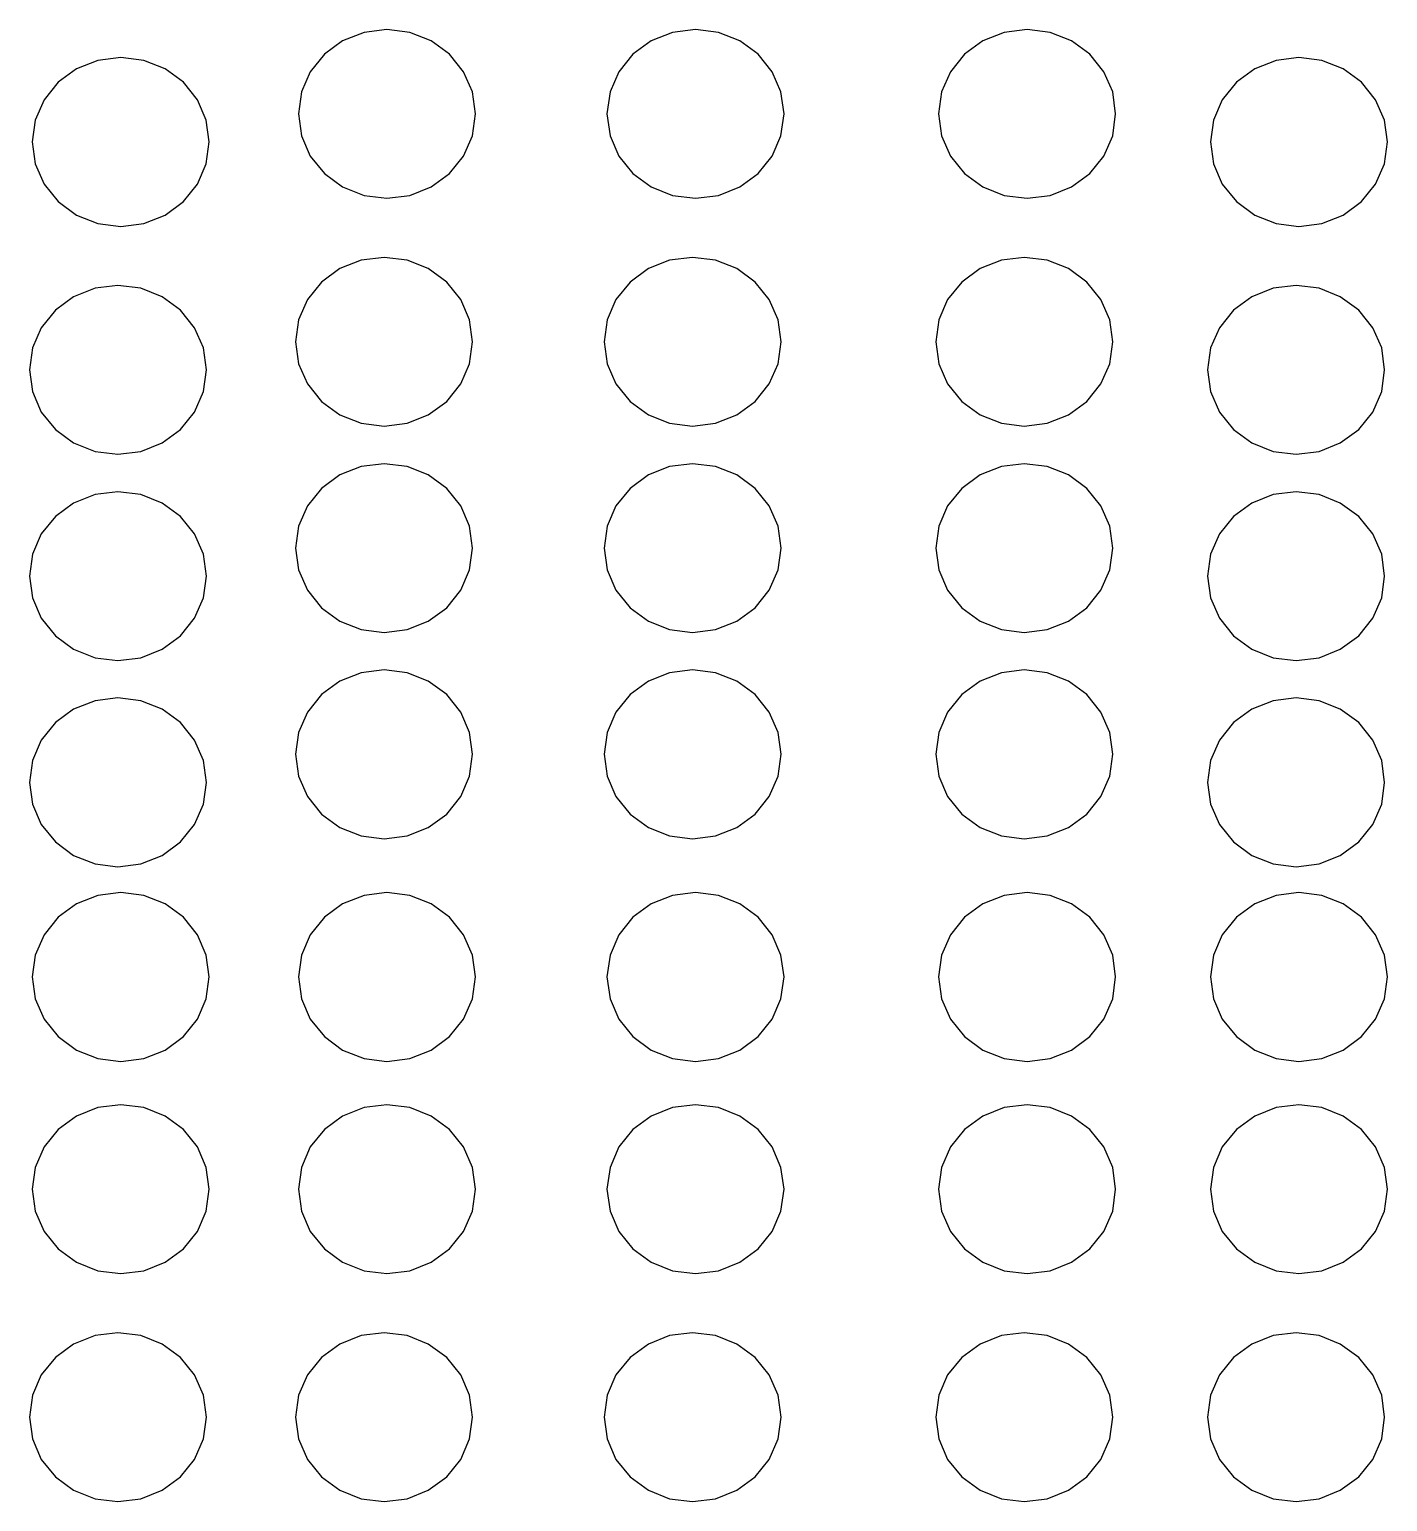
# Model space of a CAD drawing. Header units: inches. Extents: x 710 to 5347, y 114 to 2471.
# Drawn here: x 944.1 to 1059, y 480.4 to 605.1 of the extents above; entities that cross this region are included whole.
import ezdxf

# ---------------------------------------------------------------- set-up
doc = ezdxf.new("R2010")
doc.units = ezdxf.units.IN
doc.header["$MEASUREMENT"] = 0
doc.layers.add('Edges', color=7, linetype='Continuous')

# ---------------------------------------------------------------- blocks, each defined once
blk = doc.blocks.new('fire alarm fr')
at = {"layer": 'Edges'}
for p, q in [((-2144.95, 791.13), (-2146.76, 790.42)), ((-2143.01, 791.38), (-2144.95, 791.13)), ((-2141.07, 791.13), (-2143.01, 791.38)), ((-2139.26, 790.42), (-2141.07, 791.13)), ((-2118.83, 791.13), (-2120.64, 790.42)), ((-2116.89, 791.38), (-2118.83, 791.13)), ((-2114.95, 791.13), (-2116.89, 791.38)), ((-2113.15, 790.42), (-2114.95, 791.13)), ((-2090.76, 791.13), (-2092.57, 790.42)), ((-2088.82, 791.38), (-2090.76, 791.13)), ((-2086.88, 791.13), (-2088.82, 791.38)), ((-2085.07, 790.42), (-2086.88, 791.13)), ((-2148.31, 789.28), (-2149.5, 787.8)), ((-2146.76, 790.42), (-2148.31, 789.28)), ((-2137.71, 789.28), (-2139.26, 790.42)), ((-2136.52, 787.8), (-2137.71, 789.28)), ((-2122.19, 789.28), (-2123.38, 787.8)), ((-2120.64, 790.42), (-2122.19, 789.28)), ((-2111.6, 789.28), (-2113.15, 790.42)), ((-2110.4, 787.8), (-2111.6, 789.28)), ((-2094.12, 789.28), (-2095.31, 787.8)), ((-2092.57, 790.42), (-2094.12, 789.28)), ((-2083.52, 789.28), (-2085.07, 790.42)), ((-2082.33, 787.8), (-2083.52, 789.28)), ((-2169.29, 788.05), (-2170.84, 786.91)), ((-2167.48, 788.76), (-2169.29, 788.05)), ((-2165.54, 789), (-2167.48, 788.76)), ((-2163.6, 788.76), (-2165.54, 789)), ((-2161.79, 788.05), (-2163.6, 788.76)), ((-2160.24, 786.91), (-2161.79, 788.05)), ((-2069.56, 788.05), (-2071.11, 786.91)), ((-2067.75, 788.76), (-2069.56, 788.05)), ((-2065.81, 789), (-2067.75, 788.76)), ((-2063.87, 788.76), (-2065.81, 789)), ((-2062.06, 788.05), (-2063.87, 788.76)), ((-2060.51, 786.91), (-2062.06, 788.05)), ((-2170.84, 786.91), (-2172.03, 785.43)), ((-2159.05, 785.43), (-2160.24, 786.91)), ((-2149.5, 787.8), (-2150.25, 786.08)), ((-2135.77, 786.08), (-2136.52, 787.8)), ((-2123.38, 787.8), (-2124.13, 786.08)), ((-2109.66, 786.08), (-2110.4, 787.8)), ((-2095.31, 787.8), (-2096.06, 786.08)), ((-2081.58, 786.08), (-2082.33, 787.8)), ((-2071.11, 786.91), (-2072.3, 785.43)), ((-2059.32, 785.43), (-2060.51, 786.91)), ((-2150.25, 786.08), (-2150.51, 784.23)), ((-2135.52, 784.23), (-2135.77, 786.08)), ((-2124.13, 786.08), (-2124.39, 784.23)), ((-2109.4, 784.23), (-2109.66, 786.08)), ((-2096.06, 786.08), (-2096.31, 784.23)), ((-2081.33, 784.23), (-2081.58, 786.08)), ((-2172.03, 785.43), (-2172.78, 783.7)), ((-2158.3, 783.7), (-2159.05, 785.43)), ((-2072.3, 785.43), (-2073.05, 783.7)), ((-2058.57, 783.7), (-2059.32, 785.43)), ((-2172.78, 783.7), (-2173.03, 781.85)), ((-2158.05, 781.85), (-2158.3, 783.7)), ((-2150.51, 784.23), (-2150.25, 782.38)), ((-2135.77, 782.38), (-2135.52, 784.23)), ((-2124.39, 784.23), (-2124.13, 782.38)), ((-2109.66, 782.38), (-2109.4, 784.23)), ((-2096.31, 784.23), (-2096.06, 782.38)), ((-2081.58, 782.38), (-2081.33, 784.23)), ((-2073.05, 783.7), (-2073.31, 781.85)), ((-2058.32, 781.85), (-2058.57, 783.7)), ((-2173.03, 781.85), (-2172.78, 780)), ((-2158.3, 780), (-2158.05, 781.85)), ((-2150.25, 782.38), (-2149.5, 780.65)), ((-2136.52, 780.65), (-2135.77, 782.38)), ((-2124.13, 782.38), (-2123.38, 780.65)), ((-2110.4, 780.65), (-2109.66, 782.38)), ((-2096.06, 782.38), (-2095.31, 780.65)), ((-2082.33, 780.65), (-2081.58, 782.38)), ((-2073.31, 781.85), (-2073.05, 780)), ((-2058.57, 780), (-2058.32, 781.85)), ((-2149.5, 780.65), (-2148.31, 779.17)), ((-2137.71, 779.17), (-2136.52, 780.65)), ((-2123.38, 780.65), (-2122.19, 779.17)), ((-2111.6, 779.17), (-2110.4, 780.65)), ((-2095.31, 780.65), (-2094.12, 779.17)), ((-2083.52, 779.17), (-2082.33, 780.65)), ((-2172.78, 780), (-2172.03, 778.28)), ((-2159.05, 778.28), (-2158.3, 780)), ((-2073.05, 780), (-2072.3, 778.28)), ((-2059.32, 778.28), (-2058.57, 780)), ((-2172.03, 778.28), (-2170.84, 776.8)), ((-2160.24, 776.8), (-2159.05, 778.28)), ((-2148.31, 779.17), (-2146.76, 778.04)), ((-2146.76, 778.04), (-2144.95, 777.32)), ((-2141.07, 777.32), (-2139.26, 778.04)), ((-2139.26, 778.04), (-2137.71, 779.17)), ((-2122.19, 779.17), (-2120.64, 778.04)), ((-2120.64, 778.04), (-2118.83, 777.32)), ((-2114.95, 777.32), (-2113.15, 778.04)), ((-2113.15, 778.04), (-2111.6, 779.17)), ((-2094.12, 779.17), (-2092.57, 778.04)), ((-2092.57, 778.04), (-2090.76, 777.32)), ((-2086.88, 777.32), (-2085.07, 778.04)), ((-2085.07, 778.04), (-2083.52, 779.17)), ((-2072.3, 778.28), (-2071.11, 776.8)), ((-2060.51, 776.8), (-2059.32, 778.28)), ((-2170.84, 776.8), (-2169.29, 775.66)), ((-2161.79, 775.66), (-2160.24, 776.8)), ((-2144.95, 777.32), (-2143.01, 777.08)), ((-2143.01, 777.08), (-2141.07, 777.32)), ((-2118.83, 777.32), (-2116.89, 777.08)), ((-2116.89, 777.08), (-2114.95, 777.32)), ((-2090.76, 777.32), (-2088.82, 777.08)), ((-2088.82, 777.08), (-2086.88, 777.32)), ((-2071.11, 776.8), (-2069.56, 775.66)), ((-2062.06, 775.66), (-2060.51, 776.8)), ((-2169.29, 775.66), (-2167.48, 774.95)), ((-2163.6, 774.95), (-2161.79, 775.66)), ((-2069.56, 775.66), (-2067.75, 774.95)), ((-2063.87, 774.95), (-2062.06, 775.66)), ((-2167.48, 774.95), (-2165.54, 774.7)), ((-2165.54, 774.7), (-2163.6, 774.95)), ((-2067.75, 774.95), (-2065.81, 774.7)), ((-2065.81, 774.7), (-2063.87, 774.95)), ((-2145.19, 771.83), (-2147, 771.12)), ((-2143.25, 772.07), (-2145.19, 771.83)), ((-2141.31, 771.83), (-2143.25, 772.07)), ((-2139.51, 771.12), (-2141.31, 771.83)), ((-2119.08, 771.83), (-2120.88, 771.12)), ((-2117.14, 772.07), (-2119.08, 771.83)), ((-2115.2, 771.83), (-2117.14, 772.07)), ((-2113.39, 771.12), (-2115.2, 771.83)), ((-2091, 771.83), (-2092.81, 771.12)), ((-2089.06, 772.07), (-2091, 771.83)), ((-2087.12, 771.83), (-2089.06, 772.07)), ((-2085.31, 771.12), (-2087.12, 771.83)), ((-2147, 771.12), (-2148.55, 769.98)), ((-2137.95, 769.98), (-2139.51, 771.12)), ((-2120.88, 771.12), (-2122.43, 769.98)), ((-2111.84, 769.98), (-2113.39, 771.12)), ((-2092.81, 771.12), (-2094.36, 769.98)), ((-2083.76, 769.98), (-2085.31, 771.12)), ((-2167.72, 769.46), (-2169.53, 768.74)), ((-2165.78, 769.7), (-2167.72, 769.46)), ((-2163.84, 769.46), (-2165.78, 769.7)), ((-2162.03, 768.74), (-2163.84, 769.46)), ((-2148.55, 769.98), (-2149.74, 768.5)), ((-2136.76, 768.5), (-2137.95, 769.98)), ((-2122.43, 769.98), (-2123.63, 768.5)), ((-2110.65, 768.5), (-2111.84, 769.98)), ((-2094.36, 769.98), (-2095.55, 768.5)), ((-2082.57, 768.5), (-2083.76, 769.98)), ((-2067.99, 769.46), (-2069.8, 768.74)), ((-2066.05, 769.7), (-2067.99, 769.46)), ((-2064.11, 769.46), (-2066.05, 769.7)), ((-2062.31, 768.74), (-2064.11, 769.46)), ((-2169.53, 768.74), (-2171.08, 767.6)), ((-2160.48, 767.6), (-2162.03, 768.74)), ((-2149.74, 768.5), (-2150.49, 766.77)), ((-2136.01, 766.77), (-2136.76, 768.5)), ((-2123.63, 768.5), (-2124.37, 766.77)), ((-2109.9, 766.77), (-2110.65, 768.5)), ((-2095.55, 768.5), (-2096.3, 766.77)), ((-2081.82, 766.77), (-2082.57, 768.5)), ((-2069.8, 768.74), (-2071.35, 767.6)), ((-2060.75, 767.6), (-2062.31, 768.74)), ((-2171.08, 767.6), (-2172.27, 766.12)), ((-2159.29, 766.12), (-2160.48, 767.6)), ((-2071.35, 767.6), (-2072.54, 766.12)), ((-2059.56, 766.12), (-2060.75, 767.6)), ((-2172.27, 766.12), (-2173.02, 764.4)), ((-2158.54, 764.4), (-2159.29, 766.12)), ((-2150.49, 766.77), (-2150.75, 764.92)), ((-2135.76, 764.92), (-2136.01, 766.77)), ((-2124.37, 766.77), (-2124.63, 764.92)), ((-2109.64, 764.92), (-2109.9, 766.77)), ((-2096.3, 766.77), (-2096.56, 764.92)), ((-2081.57, 764.92), (-2081.82, 766.77)), ((-2072.54, 766.12), (-2073.29, 764.4)), ((-2058.81, 764.4), (-2059.56, 766.12)), ((-2173.02, 764.4), (-2173.28, 762.55)), ((-2158.29, 762.55), (-2158.54, 764.4)), ((-2150.75, 764.92), (-2150.49, 763.07)), ((-2136.01, 763.07), (-2135.76, 764.92)), ((-2124.63, 764.92), (-2124.37, 763.07)), ((-2109.9, 763.07), (-2109.64, 764.92)), ((-2096.56, 764.92), (-2096.3, 763.07)), ((-2081.82, 763.07), (-2081.57, 764.92)), ((-2073.29, 764.4), (-2073.55, 762.55)), ((-2058.56, 762.55), (-2058.81, 764.4)), ((-2150.49, 763.07), (-2149.74, 761.35)), ((-2136.76, 761.35), (-2136.01, 763.07)), ((-2124.37, 763.07), (-2123.63, 761.35)), ((-2110.65, 761.35), (-2109.9, 763.07)), ((-2096.3, 763.07), (-2095.55, 761.35)), ((-2082.57, 761.35), (-2081.82, 763.07)), ((-2173.28, 762.55), (-2173.02, 760.7)), ((-2158.54, 760.7), (-2158.29, 762.55)), ((-2073.55, 762.55), (-2073.29, 760.7)), ((-2058.81, 760.7), (-2058.56, 762.55)), ((-2173.02, 760.7), (-2172.27, 758.97)), ((-2159.29, 758.97), (-2158.54, 760.7)), ((-2149.74, 761.35), (-2148.55, 759.87)), ((-2137.95, 759.87), (-2136.76, 761.35)), ((-2123.63, 761.35), (-2122.43, 759.87)), ((-2111.84, 759.87), (-2110.65, 761.35)), ((-2095.55, 761.35), (-2094.36, 759.87)), ((-2083.76, 759.87), (-2082.57, 761.35)), ((-2073.29, 760.7), (-2072.54, 758.97)), ((-2059.56, 758.97), (-2058.81, 760.7)), ((-2148.55, 759.87), (-2147, 758.73)), ((-2139.51, 758.73), (-2137.95, 759.87)), ((-2122.43, 759.87), (-2120.88, 758.73)), ((-2113.39, 758.73), (-2111.84, 759.87)), ((-2094.36, 759.87), (-2092.81, 758.73)), ((-2085.31, 758.73), (-2083.76, 759.87)), ((-2172.27, 758.97), (-2171.08, 757.49)), ((-2160.48, 757.49), (-2159.29, 758.97)), ((-2147, 758.73), (-2145.19, 758.02)), ((-2141.31, 758.02), (-2139.51, 758.73)), ((-2120.88, 758.73), (-2119.08, 758.02)), ((-2115.2, 758.02), (-2113.39, 758.73)), ((-2092.81, 758.73), (-2091, 758.02)), ((-2087.12, 758.02), (-2085.31, 758.73)), ((-2072.54, 758.97), (-2071.35, 757.49)), ((-2060.75, 757.49), (-2059.56, 758.97)), ((-2171.08, 757.49), (-2169.53, 756.36)), ((-2162.03, 756.36), (-2160.48, 757.49)), ((-2145.19, 758.02), (-2143.25, 757.77)), ((-2143.25, 757.77), (-2141.31, 758.02)), ((-2119.08, 758.02), (-2117.14, 757.77)), ((-2117.14, 757.77), (-2115.2, 758.02)), ((-2091, 758.02), (-2089.06, 757.77)), ((-2089.06, 757.77), (-2087.12, 758.02)), ((-2071.35, 757.49), (-2069.8, 756.36)), ((-2062.31, 756.36), (-2060.75, 757.49)), ((-2169.53, 756.36), (-2167.72, 755.64)), ((-2167.72, 755.64), (-2165.78, 755.4)), ((-2165.78, 755.4), (-2163.84, 755.64)), ((-2163.84, 755.64), (-2162.03, 756.36)), ((-2069.8, 756.36), (-2067.99, 755.64)), ((-2067.99, 755.64), (-2066.05, 755.4)), ((-2066.05, 755.4), (-2064.11, 755.64)), ((-2064.11, 755.64), (-2062.31, 756.36)), ((-2145.19, 754.36), (-2147, 753.65)), ((-2143.25, 754.6), (-2145.19, 754.36)), ((-2141.31, 754.36), (-2143.25, 754.6)), ((-2139.51, 753.65), (-2141.31, 754.36)), ((-2119.08, 754.36), (-2120.88, 753.65)), ((-2117.14, 754.6), (-2119.08, 754.36)), ((-2115.2, 754.36), (-2117.14, 754.6)), ((-2113.39, 753.65), (-2115.2, 754.36)), ((-2091, 754.36), (-2092.81, 753.65)), ((-2089.06, 754.6), (-2091, 754.36)), ((-2087.12, 754.36), (-2089.06, 754.6)), ((-2085.31, 753.65), (-2087.12, 754.36)), ((-2147, 753.65), (-2148.55, 752.51)), ((-2137.95, 752.51), (-2139.51, 753.65)), ((-2120.88, 753.65), (-2122.43, 752.51)), ((-2111.84, 752.51), (-2113.39, 753.65)), ((-2092.81, 753.65), (-2094.36, 752.51)), ((-2083.76, 752.51), (-2085.31, 753.65)), ((-2167.72, 751.99), (-2169.53, 751.27)), ((-2165.78, 752.23), (-2167.72, 751.99)), ((-2163.84, 751.99), (-2165.78, 752.23)), ((-2162.03, 751.27), (-2163.84, 751.99)), ((-2148.55, 752.51), (-2149.74, 751.03)), ((-2136.76, 751.03), (-2137.95, 752.51)), ((-2122.43, 752.51), (-2123.63, 751.03)), ((-2110.65, 751.03), (-2111.84, 752.51)), ((-2094.36, 752.51), (-2095.55, 751.03)), ((-2082.57, 751.03), (-2083.76, 752.51)), ((-2067.99, 751.99), (-2069.8, 751.27)), ((-2066.05, 752.23), (-2067.99, 751.99)), ((-2064.11, 751.99), (-2066.05, 752.23)), ((-2062.31, 751.27), (-2064.11, 751.99)), ((-2169.53, 751.27), (-2171.08, 750.14)), ((-2160.48, 750.14), (-2162.03, 751.27)), ((-2149.74, 751.03), (-2150.49, 749.31)), ((-2136.01, 749.31), (-2136.76, 751.03)), ((-2123.63, 751.03), (-2124.37, 749.31)), ((-2109.9, 749.31), (-2110.65, 751.03)), ((-2095.55, 751.03), (-2096.3, 749.31)), ((-2081.82, 749.31), (-2082.57, 751.03)), ((-2069.8, 751.27), (-2071.35, 750.14)), ((-2060.75, 750.14), (-2062.31, 751.27)), ((-2171.08, 750.14), (-2172.27, 748.66)), ((-2159.29, 748.66), (-2160.48, 750.14)), ((-2071.35, 750.14), (-2072.54, 748.66)), ((-2059.56, 748.66), (-2060.75, 750.14)), ((-2172.27, 748.66), (-2173.02, 746.93)), ((-2158.54, 746.93), (-2159.29, 748.66)), ((-2150.49, 749.31), (-2150.75, 747.45)), ((-2135.76, 747.45), (-2136.01, 749.31)), ((-2124.37, 749.31), (-2124.63, 747.45)), ((-2109.64, 747.45), (-2109.9, 749.31)), ((-2096.3, 749.31), (-2096.56, 747.45)), ((-2081.57, 747.45), (-2081.82, 749.31)), ((-2072.54, 748.66), (-2073.29, 746.93)), ((-2058.81, 746.93), (-2059.56, 748.66)), ((-2173.02, 746.93), (-2173.28, 745.08)), ((-2158.29, 745.08), (-2158.54, 746.93)), ((-2150.75, 747.45), (-2150.49, 745.6)), ((-2136.01, 745.6), (-2135.76, 747.45)), ((-2124.63, 747.45), (-2124.37, 745.6)), ((-2109.9, 745.6), (-2109.64, 747.45)), ((-2096.56, 747.45), (-2096.3, 745.6)), ((-2081.82, 745.6), (-2081.57, 747.45)), ((-2073.29, 746.93), (-2073.55, 745.08)), ((-2058.56, 745.08), (-2058.81, 746.93)), ((-2150.49, 745.6), (-2149.74, 743.88)), ((-2136.76, 743.88), (-2136.01, 745.6)), ((-2124.37, 745.6), (-2123.63, 743.88)), ((-2110.65, 743.88), (-2109.9, 745.6)), ((-2096.3, 745.6), (-2095.55, 743.88)), ((-2082.57, 743.88), (-2081.82, 745.6)), ((-2173.28, 745.08), (-2173.02, 743.23)), ((-2158.54, 743.23), (-2158.29, 745.08)), ((-2073.55, 745.08), (-2073.29, 743.23)), ((-2058.81, 743.23), (-2058.56, 745.08)), ((-2173.02, 743.23), (-2172.27, 741.51)), ((-2159.29, 741.51), (-2158.54, 743.23)), ((-2149.74, 743.88), (-2148.55, 742.4)), ((-2137.95, 742.4), (-2136.76, 743.88)), ((-2123.63, 743.88), (-2122.43, 742.4)), ((-2111.84, 742.4), (-2110.65, 743.88)), ((-2095.55, 743.88), (-2094.36, 742.4)), ((-2083.76, 742.4), (-2082.57, 743.88)), ((-2073.29, 743.23), (-2072.54, 741.51)), ((-2059.56, 741.51), (-2058.81, 743.23)), ((-2148.55, 742.4), (-2147, 741.26)), ((-2139.51, 741.26), (-2137.95, 742.4)), ((-2122.43, 742.4), (-2120.88, 741.26)), ((-2113.39, 741.26), (-2111.84, 742.4)), ((-2094.36, 742.4), (-2092.81, 741.26)), ((-2085.31, 741.26), (-2083.76, 742.4)), ((-2172.27, 741.51), (-2171.08, 740.02)), ((-2160.48, 740.02), (-2159.29, 741.51)), ((-2147, 741.26), (-2145.19, 740.55)), ((-2141.31, 740.55), (-2139.51, 741.26)), ((-2120.88, 741.26), (-2119.08, 740.55)), ((-2115.2, 740.55), (-2113.39, 741.26)), ((-2092.81, 741.26), (-2091, 740.55)), ((-2087.12, 740.55), (-2085.31, 741.26)), ((-2072.54, 741.51), (-2071.35, 740.02)), ((-2060.75, 740.02), (-2059.56, 741.51)), ((-2171.08, 740.02), (-2169.53, 738.89)), ((-2162.03, 738.89), (-2160.48, 740.02)), ((-2145.19, 740.55), (-2143.25, 740.31)), ((-2143.25, 740.31), (-2141.31, 740.55)), ((-2119.08, 740.55), (-2117.14, 740.31)), ((-2117.14, 740.31), (-2115.2, 740.55)), ((-2091, 740.55), (-2089.06, 740.31)), ((-2089.06, 740.31), (-2087.12, 740.55)), ((-2071.35, 740.02), (-2069.8, 738.89)), ((-2062.31, 738.89), (-2060.75, 740.02)), ((-2169.53, 738.89), (-2167.72, 738.17)), ((-2167.72, 738.17), (-2165.78, 737.93)), ((-2165.78, 737.93), (-2163.84, 738.17)), ((-2163.84, 738.17), (-2162.03, 738.89)), ((-2069.8, 738.89), (-2067.99, 738.17)), ((-2067.99, 738.17), (-2066.05, 737.93)), ((-2066.05, 737.93), (-2064.11, 738.17)), ((-2064.11, 738.17), (-2062.31, 738.89)), ((-2145.19, 736.89), (-2147, 736.18)), ((-2143.25, 737.14), (-2145.19, 736.89)), ((-2141.31, 736.89), (-2143.25, 737.14)), ((-2139.51, 736.18), (-2141.31, 736.89)), ((-2119.08, 736.89), (-2120.88, 736.18)), ((-2117.14, 737.14), (-2119.08, 736.89)), ((-2115.2, 736.89), (-2117.14, 737.14)), ((-2113.39, 736.18), (-2115.2, 736.89)), ((-2091, 736.89), (-2092.81, 736.18)), ((-2089.06, 737.14), (-2091, 736.89)), ((-2087.12, 736.89), (-2089.06, 737.14)), ((-2085.31, 736.18), (-2087.12, 736.89)), ((-2147, 736.18), (-2148.55, 735.04)), ((-2137.95, 735.04), (-2139.51, 736.18)), ((-2120.88, 736.18), (-2122.43, 735.04)), ((-2111.84, 735.04), (-2113.39, 736.18)), ((-2092.81, 736.18), (-2094.36, 735.04)), ((-2083.76, 735.04), (-2085.31, 736.18)), ((-2167.72, 734.52), (-2169.53, 733.8)), ((-2165.78, 734.76), (-2167.72, 734.52)), ((-2163.84, 734.52), (-2165.78, 734.76)), ((-2162.03, 733.8), (-2163.84, 734.52)), ((-2148.55, 735.04), (-2149.74, 733.56)), ((-2136.76, 733.56), (-2137.95, 735.04)), ((-2122.43, 735.04), (-2123.63, 733.56)), ((-2110.65, 733.56), (-2111.84, 735.04)), ((-2094.36, 735.04), (-2095.55, 733.56)), ((-2082.57, 733.56), (-2083.76, 735.04)), ((-2067.99, 734.52), (-2069.8, 733.8)), ((-2066.05, 734.76), (-2067.99, 734.52)), ((-2064.11, 734.52), (-2066.05, 734.76)), ((-2062.31, 733.8), (-2064.11, 734.52)), ((-2169.53, 733.8), (-2171.08, 732.67)), ((-2160.48, 732.67), (-2162.03, 733.8)), ((-2149.74, 733.56), (-2150.49, 731.84)), ((-2136.01, 731.84), (-2136.76, 733.56)), ((-2123.63, 733.56), (-2124.37, 731.84)), ((-2109.9, 731.84), (-2110.65, 733.56)), ((-2095.55, 733.56), (-2096.3, 731.84)), ((-2081.82, 731.84), (-2082.57, 733.56)), ((-2069.8, 733.8), (-2071.35, 732.67)), ((-2060.75, 732.67), (-2062.31, 733.8)), ((-2171.08, 732.67), (-2172.27, 731.19)), ((-2159.29, 731.19), (-2160.48, 732.67)), ((-2071.35, 732.67), (-2072.54, 731.19)), ((-2059.56, 731.19), (-2060.75, 732.67)), ((-2172.27, 731.19), (-2173.02, 729.46)), ((-2158.54, 729.46), (-2159.29, 731.19)), ((-2150.49, 731.84), (-2150.75, 729.99)), ((-2135.76, 729.99), (-2136.01, 731.84)), ((-2124.37, 731.84), (-2124.63, 729.99)), ((-2109.64, 729.99), (-2109.9, 731.84)), ((-2096.3, 731.84), (-2096.56, 729.99)), ((-2081.57, 729.99), (-2081.82, 731.84)), ((-2072.54, 731.19), (-2073.29, 729.46)), ((-2058.81, 729.46), (-2059.56, 731.19)), ((-2173.02, 729.46), (-2173.28, 727.61)), ((-2158.29, 727.61), (-2158.54, 729.46)), ((-2150.75, 729.99), (-2150.49, 728.14)), ((-2136.01, 728.14), (-2135.76, 729.99)), ((-2124.63, 729.99), (-2124.37, 728.14)), ((-2109.9, 728.14), (-2109.64, 729.99)), ((-2096.56, 729.99), (-2096.3, 728.14)), ((-2081.82, 728.14), (-2081.57, 729.99)), ((-2073.29, 729.46), (-2073.55, 727.61)), ((-2058.56, 727.61), (-2058.81, 729.46)), ((-2150.49, 728.14), (-2149.74, 726.41)), ((-2136.76, 726.41), (-2136.01, 728.14)), ((-2124.37, 728.14), (-2123.63, 726.41)), ((-2110.65, 726.41), (-2109.9, 728.14)), ((-2096.3, 728.14), (-2095.55, 726.41)), ((-2082.57, 726.41), (-2081.82, 728.14)), ((-2173.28, 727.61), (-2173.02, 725.76)), ((-2158.54, 725.76), (-2158.29, 727.61)), ((-2073.55, 727.61), (-2073.29, 725.76)), ((-2058.81, 725.76), (-2058.56, 727.61)), ((-2173.02, 725.76), (-2172.27, 724.04)), ((-2159.29, 724.04), (-2158.54, 725.76)), ((-2149.74, 726.41), (-2148.55, 724.93)), ((-2137.95, 724.93), (-2136.76, 726.41)), ((-2123.63, 726.41), (-2122.43, 724.93)), ((-2111.84, 724.93), (-2110.65, 726.41)), ((-2095.55, 726.41), (-2094.36, 724.93)), ((-2083.76, 724.93), (-2082.57, 726.41)), ((-2073.29, 725.76), (-2072.54, 724.04)), ((-2059.56, 724.04), (-2058.81, 725.76)), ((-2148.55, 724.93), (-2147, 723.79)), ((-2139.51, 723.79), (-2137.95, 724.93)), ((-2122.43, 724.93), (-2120.88, 723.79)), ((-2113.39, 723.79), (-2111.84, 724.93)), ((-2094.36, 724.93), (-2092.81, 723.79)), ((-2085.31, 723.79), (-2083.76, 724.93)), ((-2172.27, 724.04), (-2171.08, 722.56)), ((-2160.48, 722.56), (-2159.29, 724.04)), ((-2147, 723.79), (-2145.19, 723.08)), ((-2141.31, 723.08), (-2139.51, 723.79)), ((-2120.88, 723.79), (-2119.08, 723.08)), ((-2115.2, 723.08), (-2113.39, 723.79)), ((-2092.81, 723.79), (-2091, 723.08)), ((-2087.12, 723.08), (-2085.31, 723.79)), ((-2072.54, 724.04), (-2071.35, 722.56)), ((-2060.75, 722.56), (-2059.56, 724.04)), ((-2171.08, 722.56), (-2169.53, 721.42)), ((-2162.03, 721.42), (-2160.48, 722.56)), ((-2145.19, 723.08), (-2143.25, 722.84)), ((-2143.25, 722.84), (-2141.31, 723.08)), ((-2119.08, 723.08), (-2117.14, 722.84)), ((-2117.14, 722.84), (-2115.2, 723.08)), ((-2091, 723.08), (-2089.06, 722.84)), ((-2089.06, 722.84), (-2087.12, 723.08)), ((-2071.35, 722.56), (-2069.8, 721.42)), ((-2062.31, 721.42), (-2060.75, 722.56)), ((-2169.53, 721.42), (-2167.72, 720.71)), ((-2167.72, 720.71), (-2165.78, 720.46)), ((-2165.78, 720.46), (-2163.84, 720.71)), ((-2163.84, 720.71), (-2162.03, 721.42)), ((-2069.8, 721.42), (-2067.99, 720.71)), ((-2067.99, 720.71), (-2066.05, 720.46)), ((-2066.05, 720.46), (-2064.11, 720.71)), ((-2064.11, 720.71), (-2062.31, 721.42)), ((-2165.54, 718.28), (-2167.48, 718.04)), ((-2163.6, 718.04), (-2165.54, 718.28)), ((-2143.01, 718.28), (-2144.95, 718.04)), ((-2141.07, 718.04), (-2143.01, 718.28)), ((-2116.89, 718.28), (-2118.83, 718.04)), ((-2114.95, 718.04), (-2116.89, 718.28)), ((-2088.82, 718.28), (-2090.76, 718.04)), ((-2086.88, 718.04), (-2088.82, 718.28)), ((-2065.81, 718.28), (-2067.75, 718.04)), ((-2063.87, 718.04), (-2065.81, 718.28)), ((-2169.29, 717.32), (-2170.84, 716.19)), ((-2167.48, 718.04), (-2169.29, 717.32)), ((-2161.79, 717.32), (-2163.6, 718.04)), ((-2160.24, 716.19), (-2161.79, 717.32)), ((-2146.76, 717.32), (-2148.31, 716.19)), ((-2144.95, 718.04), (-2146.76, 717.32)), ((-2139.26, 717.32), (-2141.07, 718.04)), ((-2137.71, 716.19), (-2139.26, 717.32)), ((-2120.64, 717.32), (-2122.19, 716.19)), ((-2118.83, 718.04), (-2120.64, 717.32)), ((-2113.15, 717.32), (-2114.95, 718.04)), ((-2111.6, 716.19), (-2113.15, 717.32)), ((-2092.57, 717.32), (-2094.12, 716.19)), ((-2090.76, 718.04), (-2092.57, 717.32)), ((-2085.07, 717.32), (-2086.88, 718.04)), ((-2083.52, 716.19), (-2085.07, 717.32)), ((-2069.56, 717.32), (-2071.11, 716.19)), ((-2067.75, 718.04), (-2069.56, 717.32)), ((-2062.06, 717.32), (-2063.87, 718.04)), ((-2060.51, 716.19), (-2062.06, 717.32)), ((-2170.84, 716.19), (-2172.03, 714.71)), ((-2159.05, 714.71), (-2160.24, 716.19)), ((-2148.31, 716.19), (-2149.5, 714.71)), ((-2136.52, 714.71), (-2137.71, 716.19)), ((-2122.19, 716.19), (-2123.38, 714.71)), ((-2110.4, 714.71), (-2111.6, 716.19)), ((-2094.12, 716.19), (-2095.31, 714.71)), ((-2082.33, 714.71), (-2083.52, 716.19)), ((-2071.11, 716.19), (-2072.3, 714.71)), ((-2059.32, 714.71), (-2060.51, 716.19)), ((-2172.03, 714.71), (-2172.78, 712.98)), ((-2158.3, 712.98), (-2159.05, 714.71)), ((-2149.5, 714.71), (-2150.25, 712.98)), ((-2135.77, 712.98), (-2136.52, 714.71)), ((-2123.38, 714.71), (-2124.13, 712.98)), ((-2109.66, 712.98), (-2110.4, 714.71)), ((-2095.31, 714.71), (-2096.06, 712.98)), ((-2081.58, 712.98), (-2082.33, 714.71)), ((-2072.3, 714.71), (-2073.05, 712.98)), ((-2058.57, 712.98), (-2059.32, 714.71)), ((-2172.78, 712.98), (-2173.03, 711.13)), ((-2158.05, 711.13), (-2158.3, 712.98)), ((-2150.25, 712.98), (-2150.51, 711.13)), ((-2135.52, 711.13), (-2135.77, 712.98)), ((-2124.13, 712.98), (-2124.39, 711.13)), ((-2109.4, 711.13), (-2109.66, 712.98)), ((-2096.06, 712.98), (-2096.31, 711.13)), ((-2081.33, 711.13), (-2081.58, 712.98)), ((-2073.05, 712.98), (-2073.31, 711.13)), ((-2058.32, 711.13), (-2058.57, 712.98)), ((-2173.03, 711.13), (-2172.78, 709.28)), ((-2158.3, 709.28), (-2158.05, 711.13)), ((-2150.51, 711.13), (-2150.25, 709.28)), ((-2135.77, 709.28), (-2135.52, 711.13)), ((-2124.39, 711.13), (-2124.13, 709.28)), ((-2109.66, 709.28), (-2109.4, 711.13)), ((-2096.31, 711.13), (-2096.06, 709.28)), ((-2081.58, 709.28), (-2081.33, 711.13)), ((-2073.31, 711.13), (-2073.05, 709.28)), ((-2058.57, 709.28), (-2058.32, 711.13)), ((-2172.78, 709.28), (-2172.03, 707.56)), ((-2159.05, 707.56), (-2158.3, 709.28)), ((-2150.25, 709.28), (-2149.5, 707.56)), ((-2136.52, 707.56), (-2135.77, 709.28)), ((-2124.13, 709.28), (-2123.38, 707.56)), ((-2110.4, 707.56), (-2109.66, 709.28)), ((-2096.06, 709.28), (-2095.31, 707.56)), ((-2082.33, 707.56), (-2081.58, 709.28)), ((-2073.05, 709.28), (-2072.3, 707.56)), ((-2059.32, 707.56), (-2058.57, 709.28)), ((-2172.03, 707.56), (-2170.84, 706.08)), ((-2160.24, 706.08), (-2159.05, 707.56)), ((-2149.5, 707.56), (-2148.31, 706.08)), ((-2137.71, 706.08), (-2136.52, 707.56)), ((-2123.38, 707.56), (-2122.19, 706.08)), ((-2111.6, 706.08), (-2110.4, 707.56)), ((-2095.31, 707.56), (-2094.12, 706.08)), ((-2083.52, 706.08), (-2082.33, 707.56)), ((-2072.3, 707.56), (-2071.11, 706.08)), ((-2060.51, 706.08), (-2059.32, 707.56)), ((-2170.84, 706.08), (-2169.29, 704.94)), ((-2161.79, 704.94), (-2160.24, 706.08)), ((-2148.31, 706.08), (-2146.76, 704.94)), ((-2139.26, 704.94), (-2137.71, 706.08)), ((-2122.19, 706.08), (-2120.64, 704.94)), ((-2113.15, 704.94), (-2111.6, 706.08)), ((-2094.12, 706.08), (-2092.57, 704.94)), ((-2085.07, 704.94), (-2083.52, 706.08)), ((-2071.11, 706.08), (-2069.56, 704.94)), ((-2062.06, 704.94), (-2060.51, 706.08)), ((-2169.29, 704.94), (-2167.48, 704.23)), ((-2163.6, 704.23), (-2161.79, 704.94)), ((-2146.76, 704.94), (-2144.95, 704.23)), ((-2141.07, 704.23), (-2139.26, 704.94)), ((-2120.64, 704.94), (-2118.83, 704.23)), ((-2114.95, 704.23), (-2113.15, 704.94)), ((-2092.57, 704.94), (-2090.76, 704.23)), ((-2086.88, 704.23), (-2085.07, 704.94)), ((-2069.56, 704.94), (-2067.75, 704.23)), ((-2063.87, 704.23), (-2062.06, 704.94)), ((-2167.48, 704.23), (-2165.54, 703.98)), ((-2165.54, 703.98), (-2163.6, 704.23)), ((-2144.95, 704.23), (-2143.01, 703.98)), ((-2143.01, 703.98), (-2141.07, 704.23)), ((-2118.83, 704.23), (-2116.89, 703.98)), ((-2116.89, 703.98), (-2114.95, 704.23)), ((-2090.76, 704.23), (-2088.82, 703.98)), ((-2088.82, 703.98), (-2086.88, 704.23)), ((-2067.75, 704.23), (-2065.81, 703.98)), ((-2065.81, 703.98), (-2063.87, 704.23)), ((-2167.48, 700.06), (-2169.29, 699.35)), ((-2165.54, 700.3), (-2167.48, 700.06)), ((-2163.6, 700.06), (-2165.54, 700.3)), ((-2161.79, 699.35), (-2163.6, 700.06)), ((-2144.95, 700.06), (-2146.76, 699.35)), ((-2143.01, 700.3), (-2144.95, 700.06)), ((-2141.07, 700.06), (-2143.01, 700.3)), ((-2139.26, 699.35), (-2141.07, 700.06)), ((-2118.83, 700.06), (-2120.64, 699.35)), ((-2116.89, 700.3), (-2118.83, 700.06)), ((-2114.95, 700.06), (-2116.89, 700.3)), ((-2113.15, 699.35), (-2114.95, 700.06)), ((-2090.76, 700.06), (-2092.57, 699.35)), ((-2088.82, 700.3), (-2090.76, 700.06)), ((-2086.88, 700.06), (-2088.82, 700.3)), ((-2085.07, 699.35), (-2086.88, 700.06)), ((-2067.75, 700.06), (-2069.56, 699.35)), ((-2065.81, 700.3), (-2067.75, 700.06)), ((-2063.87, 700.06), (-2065.81, 700.3)), ((-2062.06, 699.35), (-2063.87, 700.06)), ((-2170.84, 698.21), (-2172.03, 696.73)), ((-2169.29, 699.35), (-2170.84, 698.21)), ((-2160.24, 698.21), (-2161.79, 699.35)), ((-2159.05, 696.73), (-2160.24, 698.21)), ((-2148.31, 698.21), (-2149.5, 696.73)), ((-2146.76, 699.35), (-2148.31, 698.21)), ((-2137.71, 698.21), (-2139.26, 699.35)), ((-2136.52, 696.73), (-2137.71, 698.21)), ((-2122.19, 698.21), (-2123.38, 696.73)), ((-2120.64, 699.35), (-2122.19, 698.21)), ((-2111.6, 698.21), (-2113.15, 699.35)), ((-2110.4, 696.73), (-2111.6, 698.21)), ((-2094.12, 698.21), (-2095.31, 696.73)), ((-2092.57, 699.35), (-2094.12, 698.21)), ((-2083.52, 698.21), (-2085.07, 699.35)), ((-2082.33, 696.73), (-2083.52, 698.21)), ((-2071.11, 698.21), (-2072.3, 696.73)), ((-2069.56, 699.35), (-2071.11, 698.21)), ((-2060.51, 698.21), (-2062.06, 699.35)), ((-2059.32, 696.73), (-2060.51, 698.21)), ((-2172.03, 696.73), (-2172.78, 695)), ((-2158.3, 695), (-2159.05, 696.73)), ((-2149.5, 696.73), (-2150.25, 695)), ((-2135.77, 695), (-2136.52, 696.73)), ((-2123.38, 696.73), (-2124.13, 695)), ((-2109.66, 695), (-2110.4, 696.73)), ((-2095.31, 696.73), (-2096.06, 695)), ((-2081.58, 695), (-2082.33, 696.73)), ((-2072.3, 696.73), (-2073.05, 695)), ((-2058.57, 695), (-2059.32, 696.73)), ((-2172.78, 695), (-2173.03, 693.15)), ((-2158.05, 693.15), (-2158.3, 695)), ((-2150.25, 695), (-2150.51, 693.15)), ((-2135.52, 693.15), (-2135.77, 695)), ((-2124.13, 695), (-2124.39, 693.15)), ((-2109.4, 693.15), (-2109.66, 695)), ((-2096.06, 695), (-2096.31, 693.15)), ((-2081.33, 693.15), (-2081.58, 695)), ((-2073.05, 695), (-2073.31, 693.15)), ((-2058.32, 693.15), (-2058.57, 695)), ((-2173.03, 693.15), (-2172.78, 691.3)), ((-2158.3, 691.3), (-2158.05, 693.15)), ((-2150.51, 693.15), (-2150.25, 691.3)), ((-2135.77, 691.3), (-2135.52, 693.15)), ((-2124.39, 693.15), (-2124.13, 691.3)), ((-2109.66, 691.3), (-2109.4, 693.15)), ((-2096.31, 693.15), (-2096.06, 691.3)), ((-2081.58, 691.3), (-2081.33, 693.15)), ((-2073.31, 693.15), (-2073.05, 691.3)), ((-2058.57, 691.3), (-2058.32, 693.15)), ((-2172.78, 691.3), (-2172.03, 689.58)), ((-2159.05, 689.58), (-2158.3, 691.3)), ((-2150.25, 691.3), (-2149.5, 689.58)), ((-2136.52, 689.58), (-2135.77, 691.3)), ((-2124.13, 691.3), (-2123.38, 689.58)), ((-2110.4, 689.58), (-2109.66, 691.3)), ((-2096.06, 691.3), (-2095.31, 689.58)), ((-2082.33, 689.58), (-2081.58, 691.3)), ((-2073.05, 691.3), (-2072.3, 689.58)), ((-2059.32, 689.58), (-2058.57, 691.3)), ((-2172.03, 689.58), (-2170.84, 688.1)), ((-2160.24, 688.1), (-2159.05, 689.58)), ((-2149.5, 689.58), (-2148.31, 688.1)), ((-2137.71, 688.1), (-2136.52, 689.58)), ((-2123.38, 689.58), (-2122.19, 688.1)), ((-2111.6, 688.1), (-2110.4, 689.58)), ((-2095.31, 689.58), (-2094.12, 688.1)), ((-2083.52, 688.1), (-2082.33, 689.58)), ((-2072.3, 689.58), (-2071.11, 688.1)), ((-2060.51, 688.1), (-2059.32, 689.58)), ((-2170.84, 688.1), (-2169.29, 686.96)), ((-2161.79, 686.96), (-2160.24, 688.1)), ((-2148.31, 688.1), (-2146.76, 686.96)), ((-2139.26, 686.96), (-2137.71, 688.1)), ((-2122.19, 688.1), (-2120.64, 686.96)), ((-2113.15, 686.96), (-2111.6, 688.1)), ((-2094.12, 688.1), (-2092.57, 686.96)), ((-2085.07, 686.96), (-2083.52, 688.1)), ((-2071.11, 688.1), (-2069.56, 686.96)), ((-2062.06, 686.96), (-2060.51, 688.1)), ((-2169.29, 686.96), (-2167.48, 686.25)), ((-2167.48, 686.25), (-2165.54, 686)), ((-2165.54, 686), (-2163.6, 686.25)), ((-2163.6, 686.25), (-2161.79, 686.96)), ((-2146.76, 686.96), (-2144.95, 686.25)), ((-2144.95, 686.25), (-2143.01, 686)), ((-2143.01, 686), (-2141.07, 686.25)), ((-2141.07, 686.25), (-2139.26, 686.96)), ((-2120.64, 686.96), (-2118.83, 686.25)), ((-2118.83, 686.25), (-2116.89, 686)), ((-2116.89, 686), (-2114.95, 686.25)), ((-2114.95, 686.25), (-2113.15, 686.96)), ((-2092.57, 686.96), (-2090.76, 686.25)), ((-2090.76, 686.25), (-2088.82, 686)), ((-2088.82, 686), (-2086.88, 686.25)), ((-2086.88, 686.25), (-2085.07, 686.96)), ((-2069.56, 686.96), (-2067.75, 686.25)), ((-2067.75, 686.25), (-2065.81, 686)), ((-2065.81, 686), (-2063.87, 686.25)), ((-2063.87, 686.25), (-2062.06, 686.96)), ((-2167.72, 680.75), (-2169.53, 680.04)), ((-2165.78, 681), (-2167.72, 680.75)), ((-2163.84, 680.75), (-2165.78, 681)), ((-2162.03, 680.04), (-2163.84, 680.75)), ((-2145.19, 680.75), (-2147, 680.04)), ((-2143.25, 681), (-2145.19, 680.75)), ((-2141.31, 680.75), (-2143.25, 681)), ((-2139.51, 680.04), (-2141.31, 680.75)), ((-2119.08, 680.75), (-2120.88, 680.04)), ((-2117.14, 681), (-2119.08, 680.75)), ((-2115.2, 680.75), (-2117.14, 681)), ((-2113.39, 680.04), (-2115.2, 680.75)), ((-2091, 680.75), (-2092.81, 680.04)), ((-2089.06, 681), (-2091, 680.75)), ((-2087.12, 680.75), (-2089.06, 681)), ((-2085.31, 680.04), (-2087.12, 680.75)), ((-2067.99, 680.75), (-2069.8, 680.04)), ((-2066.05, 681), (-2067.99, 680.75)), ((-2064.11, 680.75), (-2066.05, 681)), ((-2062.31, 680.04), (-2064.11, 680.75)), ((-2169.53, 680.04), (-2171.08, 678.9)), ((-2160.48, 678.9), (-2162.03, 680.04)), ((-2147, 680.04), (-2148.55, 678.9)), ((-2137.95, 678.9), (-2139.51, 680.04)), ((-2120.88, 680.04), (-2122.43, 678.9)), ((-2111.84, 678.9), (-2113.39, 680.04)), ((-2092.81, 680.04), (-2094.36, 678.9)), ((-2083.76, 678.9), (-2085.31, 680.04)), ((-2069.8, 680.04), (-2071.35, 678.9)), ((-2060.75, 678.9), (-2062.31, 680.04)), ((-2171.08, 678.9), (-2172.27, 677.42)), ((-2159.29, 677.42), (-2160.48, 678.9)), ((-2148.55, 678.9), (-2149.74, 677.42)), ((-2136.76, 677.42), (-2137.95, 678.9)), ((-2122.43, 678.9), (-2123.63, 677.42)), ((-2110.65, 677.42), (-2111.84, 678.9)), ((-2094.36, 678.9), (-2095.55, 677.42)), ((-2082.57, 677.42), (-2083.76, 678.9)), ((-2071.35, 678.9), (-2072.54, 677.42)), ((-2059.56, 677.42), (-2060.75, 678.9)), ((-2172.27, 677.42), (-2173.02, 675.7)), ((-2158.54, 675.7), (-2159.29, 677.42)), ((-2149.74, 677.42), (-2150.49, 675.7)), ((-2136.01, 675.7), (-2136.76, 677.42)), ((-2123.63, 677.42), (-2124.37, 675.7)), ((-2109.9, 675.7), (-2110.65, 677.42)), ((-2095.55, 677.42), (-2096.3, 675.7)), ((-2081.82, 675.7), (-2082.57, 677.42)), ((-2072.54, 677.42), (-2073.29, 675.7)), ((-2058.81, 675.7), (-2059.56, 677.42)), ((-2173.02, 675.7), (-2173.28, 673.85)), ((-2158.29, 673.85), (-2158.54, 675.7)), ((-2150.49, 675.7), (-2150.75, 673.85)), ((-2135.76, 673.85), (-2136.01, 675.7)), ((-2124.37, 675.7), (-2124.63, 673.85)), ((-2109.64, 673.85), (-2109.9, 675.7)), ((-2096.3, 675.7), (-2096.56, 673.85)), ((-2081.57, 673.85), (-2081.82, 675.7)), ((-2073.29, 675.7), (-2073.55, 673.85)), ((-2058.56, 673.85), (-2058.81, 675.7)), ((-2173.28, 673.85), (-2173.02, 672)), ((-2158.54, 672), (-2158.29, 673.85)), ((-2150.75, 673.85), (-2150.49, 672)), ((-2136.01, 672), (-2135.76, 673.85)), ((-2124.63, 673.85), (-2124.37, 672)), ((-2109.9, 672), (-2109.64, 673.85)), ((-2096.56, 673.85), (-2096.3, 672)), ((-2081.82, 672), (-2081.57, 673.85)), ((-2073.55, 673.85), (-2073.29, 672)), ((-2058.81, 672), (-2058.56, 673.85)), ((-2173.02, 672), (-2172.27, 670.27)), ((-2159.29, 670.27), (-2158.54, 672)), ((-2150.49, 672), (-2149.74, 670.27)), ((-2136.76, 670.27), (-2136.01, 672)), ((-2124.37, 672), (-2123.63, 670.27)), ((-2110.65, 670.27), (-2109.9, 672)), ((-2096.3, 672), (-2095.55, 670.27)), ((-2082.57, 670.27), (-2081.82, 672)), ((-2073.29, 672), (-2072.54, 670.27)), ((-2059.56, 670.27), (-2058.81, 672)), ((-2172.27, 670.27), (-2171.08, 668.79)), ((-2160.48, 668.79), (-2159.29, 670.27)), ((-2149.74, 670.27), (-2148.55, 668.79)), ((-2137.95, 668.79), (-2136.76, 670.27)), ((-2123.63, 670.27), (-2122.43, 668.79)), ((-2111.84, 668.79), (-2110.65, 670.27)), ((-2095.55, 670.27), (-2094.36, 668.79)), ((-2083.76, 668.79), (-2082.57, 670.27)), ((-2072.54, 670.27), (-2071.35, 668.79)), ((-2060.75, 668.79), (-2059.56, 670.27)), ((-2171.08, 668.79), (-2169.53, 667.66)), ((-2162.03, 667.66), (-2160.48, 668.79)), ((-2148.55, 668.79), (-2147, 667.66)), ((-2139.51, 667.66), (-2137.95, 668.79)), ((-2122.43, 668.79), (-2120.88, 667.66)), ((-2113.39, 667.66), (-2111.84, 668.79)), ((-2094.36, 668.79), (-2092.81, 667.66)), ((-2085.31, 667.66), (-2083.76, 668.79)), ((-2071.35, 668.79), (-2069.8, 667.66)), ((-2062.31, 667.66), (-2060.75, 668.79)), ((-2169.53, 667.66), (-2167.72, 666.94)), ((-2163.84, 666.94), (-2162.03, 667.66)), ((-2147, 667.66), (-2145.19, 666.94)), ((-2141.31, 666.94), (-2139.51, 667.66)), ((-2120.88, 667.66), (-2119.08, 666.94)), ((-2115.2, 666.94), (-2113.39, 667.66)), ((-2092.81, 667.66), (-2091, 666.94)), ((-2087.12, 666.94), (-2085.31, 667.66)), ((-2069.8, 667.66), (-2067.99, 666.94)), ((-2064.11, 666.94), (-2062.31, 667.66)), ((-2167.72, 666.94), (-2165.78, 666.7)), ((-2165.78, 666.7), (-2163.84, 666.94)), ((-2145.19, 666.94), (-2143.25, 666.7)), ((-2143.25, 666.7), (-2141.31, 666.94)), ((-2119.08, 666.94), (-2117.14, 666.7)), ((-2117.14, 666.7), (-2115.2, 666.94)), ((-2091, 666.94), (-2089.06, 666.7)), ((-2089.06, 666.7), (-2087.12, 666.94)), ((-2067.99, 666.94), (-2066.05, 666.7)), ((-2066.05, 666.7), (-2064.11, 666.94))]:
    blk.add_line(p, q, dxfattribs=at)

msp = doc.modelspace()

# ---------------------------------------------------------------- block references
msp.add_blockref('fire alarm fr', (3117.35, -186.28))

doc.saveas('drawing.dxf')
